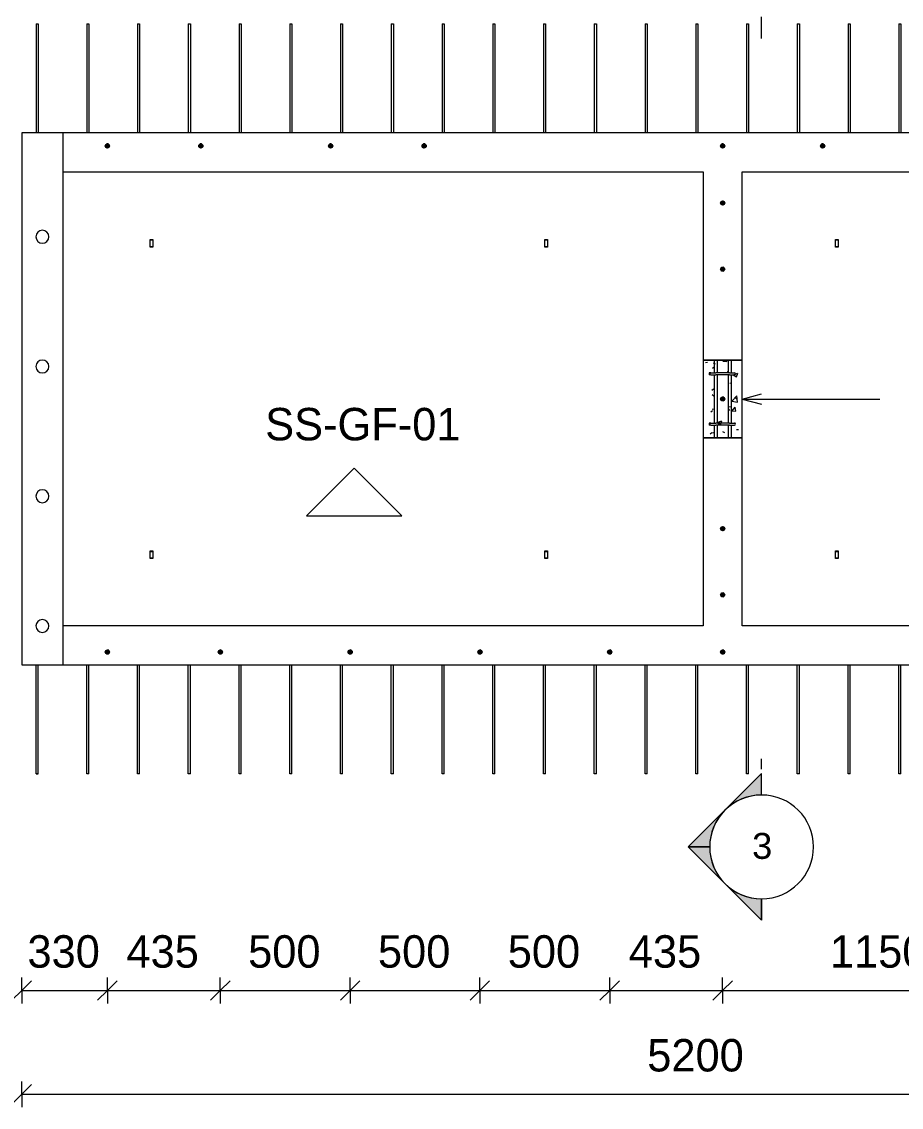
# Model space of a CAD drawing. Header units: millimetres. Extents: x 59546 to 97856, y 2513 to 30499.
# Drawn here: x 63183 to 66571, y 23346 to 27529 of the extents above; entities that cross this region are included whole.
import ezdxf

# ---------------------------------------------------------------- set-up
doc = ezdxf.new("R2010")
doc.units = ezdxf.units.MM
for name, color, linetype, lineweight in [('A-ANNO-DIMS', 211, 'Continuous', 9), ('A-ANNO-DIMS-50', 211, 'Continuous', 9), ('A-DETL-GENF', 92, 'Continuous', 18), ('A-DETL-MBND', 5, 'Continuous', 18), ('A-DETL-THIN', 151, 'Continuous', 18), ('A-FLOR', 192, 'Continuous', 18), ('A-FLOR-IDEN', 11, 'Continuous', 9), ('A-GENM', 13, 'Continuous', 18), ('G-ANNO-SYMB', 111, 'Continuous', 9), ('G-ANNO-TEXT', 231, 'Continuous', 9), ('S-RBAR', 171, 'Continuous', 18)]:
    doc.layers.add(name, color=color, linetype=linetype, lineweight=lineweight)
doc.styles.add('Arial', font='arial.ttf', dxfattribs={"height": 100})
doc.styles.add('Nirmala UI Semilight', font='NirmalaS.ttf', dxfattribs={"height": 125})
doc.dimstyles.new('Diagonal_-_2_5mm_NI_UI', dxfattribs={"dimscale": 304.8, "dimtxt": 130.920493, "dimasz": 0.246063, "dimexe": 0.164042, "dimexo": 0.0625, "dimgap": 0.164042, "dimtad": 1, "dimdec": 4, "dimzin": 0, "dimdsep": 46, "dimtxsty": 'Nirmala UI Semilight', "dimblk1": 'OBLIQUE', "dimblk2": 'OBLIQUE', "dimsah": 1, "dimcen": 0.09, "dimazin": 0, "dimtfac": 1, "dimtdec": 4, "dimtix": 1, "dimtmove": 0, "dimatfit": 3, "dimfxl": 0.164042, "dimfxlon": 1, "dimtvp": 1, "dimtolj": 1, "dimtzin": 0, "dimarcsym": 2})

# ---------------------------------------------------------------- blocks, each defined once
blk = doc.blocks.new('RR spread anchor face based - RR-SA-2_5-150-614724-Elevation Top')
at = {"layer": 'A-GENM'}
for p, q in [((66318, 26687.9), (66318, 26690.4)), ((66318, 26690.4), (66328, 26690.4)), ((66318, 26662.9), (66318, 26687.9)), ((66318, 26687.9), (66328, 26687.9)), ((66318, 26660.4), (66318, 26662.9)), ((66318, 26662.9), (66328, 26662.9)), ((66328, 26660.4), (66318, 26660.4)), ((66328, 26690.4), (66328, 26687.9)), ((66328, 26687.9), (66328, 26662.9)), ((66328, 26662.9), (66328, 26660.4))]:
    blk.add_line(p, q, dxfattribs=at)
blk = doc.blocks.new('DIMBLOCK40-Elevation Top')
at = {"layer": 'A-ANNO-DIMS-50'}
for p, q in [((63183, 23795.5), (63183, 23845.5)), ((63183, 23795.5), (63220.5, 23833)), ((63513, 23795.5), (63513, 23845.5)), ((63513, 23795.5), (63550.5, 23833)), ((63183, 23795.5), (63145.5, 23758)), ((63183, 23795.5), (63513, 23795.5)), ((63183, 23795.5), (63183, 23745.5)), ((63513, 23795.5), (63475.5, 23758)), ((63513, 23795.5), (63513, 23745.5))]:
    blk.add_line(p, q, dxfattribs=at)
at = {"layer": 'A-ANNO-DIMS-50', "color": 0, "insert": (63205.2, 24008.6), "char_height": 125, "width": 342.774, "attachment_point": 1, "line_spacing_factor": 1.142579, "style": 'Nirmala UI Semilight'}
blk.add_mtext('330', dxfattribs=at)
blk = doc.blocks.new('_Oblique')
at = {"color": 0, "linetype": 'ByBlock', "lineweight": -2}
blk.add_line((-0.5, -0.5), (0.5, 0.5), dxfattribs=at)
blk = doc.blocks.new('DIMBLOCK41-Elevation Top')
at = {"layer": 'A-ANNO-DIMS-50'}
for p, q in [((63513, 23795.5), (63513, 23845.5)), ((63513, 23795.5), (63550.5, 23833)), ((63948, 23795.5), (63948, 23845.5)), ((63948, 23795.5), (63985.5, 23833)), ((63513, 23795.5), (63475.5, 23758)), ((63513, 23795.5), (63948, 23795.5)), ((63513, 23795.5), (63513, 23745.5)), ((63948, 23795.5), (63910.5, 23758)), ((63948, 23795.5), (63948, 23745.5))]:
    blk.add_line(p, q, dxfattribs=at)
at = {"layer": 'A-ANNO-DIMS-50', "color": 0, "insert": (63586.5, 24008.6), "char_height": 125, "width": 345.63, "attachment_point": 1, "line_spacing_factor": 1.142579, "style": 'Nirmala UI Semilight'}
blk.add_mtext('435', dxfattribs=at)
blk = doc.blocks.new('DIMBLOCK42-Elevation Top')
at = {"layer": 'A-ANNO-DIMS-50'}
for p, q in [((63948, 23795.5), (63948, 23845.5)), ((63948, 23795.5), (63985.5, 23833)), ((64448, 23795.5), (64448, 23845.5)), ((64448, 23795.5), (64485.5, 23833)), ((63948, 23795.5), (63910.5, 23758)), ((63948, 23795.5), (64448, 23795.5)), ((63948, 23795.5), (63948, 23745.5)), ((64448, 23795.5), (64410.5, 23758)), ((64448, 23795.5), (64448, 23745.5))]:
    blk.add_line(p, q, dxfattribs=at)
at = {"layer": 'A-ANNO-DIMS-50', "color": 0, "insert": (64055.2, 24008.6), "char_height": 125, "width": 342.774, "attachment_point": 1, "line_spacing_factor": 1.142579, "style": 'Nirmala UI Semilight'}
blk.add_mtext('500', dxfattribs=at)
blk = doc.blocks.new('DIMBLOCK43-Elevation Top')
at = {"layer": 'A-ANNO-DIMS-50'}
for p, q in [((64448, 23795.5), (64448, 23845.5)), ((64448, 23795.5), (64485.5, 23833)), ((64948, 23795.5), (64948, 23845.5)), ((64948, 23795.5), (64985.5, 23833)), ((64448, 23795.5), (64410.5, 23758)), ((64448, 23795.5), (64948, 23795.5)), ((64448, 23795.5), (64448, 23745.5)), ((64948, 23795.5), (64910.5, 23758)), ((64948, 23795.5), (64948, 23745.5))]:
    blk.add_line(p, q, dxfattribs=at)
at = {"layer": 'A-ANNO-DIMS-50', "color": 0, "insert": (64555.2, 24008.6), "char_height": 125, "width": 342.774, "attachment_point": 1, "line_spacing_factor": 1.142579, "style": 'Nirmala UI Semilight'}
blk.add_mtext('500', dxfattribs=at)
blk = doc.blocks.new('DIMBLOCK44-Elevation Top')
at = {"layer": 'A-ANNO-DIMS-50'}
for p, q in [((64948, 23795.5), (64948, 23845.5)), ((64948, 23795.5), (64985.5, 23833)), ((65448, 23795.5), (65448, 23845.5)), ((65448, 23795.5), (65485.5, 23833)), ((64948, 23795.5), (64910.5, 23758)), ((64948, 23795.5), (65448, 23795.5)), ((64948, 23795.5), (64948, 23745.5)), ((65448, 23795.5), (65410.5, 23758)), ((65448, 23795.5), (65448, 23745.5))]:
    blk.add_line(p, q, dxfattribs=at)
at = {"layer": 'A-ANNO-DIMS-50', "color": 0, "insert": (65055.2, 24008.6), "char_height": 125, "width": 342.774, "attachment_point": 1, "line_spacing_factor": 1.142579, "style": 'Nirmala UI Semilight'}
blk.add_mtext('500', dxfattribs=at)
blk = doc.blocks.new('DIMBLOCK45-Elevation Top')
at = {"layer": 'A-ANNO-DIMS-50'}
for p, q in [((65448, 23795.5), (65448, 23845.5)), ((65448, 23795.5), (65485.5, 23833)), ((65883, 23795.5), (65883, 23845.5)), ((65883, 23795.5), (65920.5, 23833)), ((65448, 23795.5), (65410.5, 23758)), ((65448, 23795.5), (65883, 23795.5)), ((65448, 23795.5), (65448, 23745.5)), ((65883, 23795.5), (65845.5, 23758)), ((65883, 23795.5), (65883, 23745.5))]:
    blk.add_line(p, q, dxfattribs=at)
at = {"layer": 'A-ANNO-DIMS-50', "color": 0, "insert": (65521.5, 24008.6), "char_height": 125, "width": 345.63, "attachment_point": 1, "line_spacing_factor": 1.142579, "style": 'Nirmala UI Semilight'}
blk.add_mtext('435', dxfattribs=at)
blk = doc.blocks.new('DIMBLOCK46-Elevation Top')
at = {"layer": 'A-ANNO-DIMS-50'}
for p, q in [((65883, 23795.5), (65883, 23845.5)), ((65883, 23795.5), (65920.5, 23833)), ((67033, 23795.5), (67033, 23845.5)), ((67033, 23795.5), (67070.5, 23833)), ((65883, 23795.5), (65845.5, 23758)), ((65883, 23795.5), (67033, 23795.5)), ((65883, 23795.5), (65883, 23745.5)), ((67033, 23795.5), (66995.5, 23758)), ((67033, 23795.5), (67033, 23745.5))]:
    blk.add_line(p, q, dxfattribs=at)
at = {"layer": 'A-ANNO-DIMS-50', "color": 0, "insert": (66296.2, 24008.6), "char_height": 125, "width": 388.477, "attachment_point": 1, "line_spacing_factor": 1.142579, "style": 'Nirmala UI Semilight'}
blk.add_mtext('1150', dxfattribs=at)
blk = doc.blocks.new('Detail View - M_Section Head - Filled SHOP DWG-600895-Elevation Top')
at = {"layer": 'G-ANNO-SYMB'}
h = blk.add_hatch(color=256, dxfattribs=at)
edge = h.paths.add_edge_path()
edge.add_line((62746.5, 25626.7), (62746.5, 25543.9))
edge.add_arc((62746.5, 25343.9), 200, 90, 135)
edge.add_line((62605.1, 25485.3), (62746.5, 25626.7))
h = blk.add_hatch(color=256, dxfattribs=at)
edge = h.paths.add_edge_path()
edge.add_line((62746.5, 25626.7), (62887.9, 25485.3))
edge.add_arc((62746.5, 25343.9), 200, 45, 90)
edge.add_line((62746.5, 25543.9), (62746.5, 25626.7))
h = blk.add_hatch(color=256, dxfattribs=at)
edge = h.paths.add_edge_path()
edge.add_line((62463.7, 25343.9), (62605.1, 25485.3))
edge.add_arc((62746.5, 25343.9), 200, 135, 180)
edge.add_line((62546.5, 25343.9), (62463.7, 25343.9))
h = blk.add_hatch(color=256, dxfattribs=at)
edge = h.paths.add_edge_path()
edge.add_line((63029.3, 25343.9), (62946.5, 25343.9))
edge.add_arc((62746.5, 25343.9), 200, 0, 45)
edge.add_line((62887.9, 25485.3), (63029.3, 25343.9))
for p, q in [((62746.5, 25626.7), (62463.7, 25343.9)), ((62746.5, 25626.7), (62605.1, 25485.3)), ((62746.5, 25626.7), (63029.3, 25343.9)), ((62746.5, 25543.9), (62746.5, 25626.7)), ((62746.5, 25626.7), (62746.5, 25543.9)), ((62887.9, 25485.3), (62746.5, 25626.7)), ((62605.1, 25485.3), (62463.7, 25343.9)), ((63029.3, 25343.9), (62887.9, 25485.3)), ((62546.5, 25343.9), (62463.7, 25343.9)), ((62463.7, 25343.9), (62546.5, 25343.9)), ((62946.5, 25343.9), (63029.3, 25343.9)), ((62946.5, 25343.9), (63029.3, 25343.9))]:
    blk.add_line(p, q, dxfattribs=at)
for start, end in [(0, 180), (90, 135), (45, 90), (135, 180), (0, 45), (180, 0)]:
    blk.add_arc((62746.5, 25343.9), 200, start, end, dxfattribs=at)
blk = doc.blocks.new('DIMBLOCK66-Elevation Top')
at = {"layer": 'A-ANNO-DIMS-50'}
for p, q in [((63183, 23395.5), (63183, 23445.5)), ((63183, 23395.5), (63220.5, 23433)), ((68383, 23395.5), (68383, 23445.5)), ((68383, 23395.5), (68420.5, 23433)), ((63183, 23395.5), (63145.5, 23358)), ((63183, 23395.5), (68383, 23395.5)), ((63183, 23395.5), (63183, 23345.5)), ((68383, 23395.5), (68345.5, 23358)), ((68383, 23395.5), (68383, 23345.5))]:
    blk.add_line(p, q, dxfattribs=at)
at = {"layer": 'A-ANNO-DIMS-50', "color": 0, "insert": (65592.6, 23608.6), "char_height": 125, "width": 457.032, "attachment_point": 1, "line_spacing_factor": 1.142579, "style": 'Nirmala UI Semilight'}
blk.add_mtext('5200', dxfattribs=at)

msp = doc.modelspace()

# ---------------------------------------------------------------- hatches: boundary and pattern name
at = {"layer": 'A-DETL-GENF'}
h = msp.add_hatch(dxfattribs=at)
h.set_pattern_fill('FP_1', style=0, pattern_type=2)
h.set_pattern_definition([(50, (62663.04, 24246.6), (182.1847, -15.939), [19.05, -209.55]), (355, (62663.04, 24246.6), (-35.242, 191.057), [15.24, -167.64]), (100.451, (62678.22, 24245.27), (146.9425, 175.117), [16.19, -178.09]), (46.184, (62663.04, 24297.4), (271.079, -42.043), [28.575, -314.325]), (96.636, (62685.63, 24293.9), (237.403, 247.427), [24.285, -267.135]), (351.184, (62663.04, 24297.4), (237.405, 247.425), [22.86, -251.46]), (21, (62688.44, 24284.7), (151.615, -102.2655), [19.05, -209.55]), (326, (62688.44, 24284.7), (61.802, 184.188), [15.24, -167.64]), (71.451, (62701.08, 24276.17), (213.417, 81.921), [16.19, -178.09]), (37.5, (62663.04, 24246.594), (3.0883, 84.5551), [8.382, -157.226, 8.382, -161.798, -168.275]), (37.5, (62663.04, 24246.594), (3.0883, 84.5551), [-335.788, 8.382, -159.893]), (7.5, (62663.04, 24246.59), (66.8194, 100.1807), [8.382, -88.646, 8.382, -153.416, -64.135]), (7.5, (62663.04, 24246.59), (66.8194, 100.1807), [-258.826, 8.382, -55.753]), (327.5, (62606.4, 24246.594), (135.5905, -5.7289), [8.382, -55.118, 8.382, -189.738, -262.89]), (327.5, (62606.4, 24246.594), (135.5905, -5.7289), [-261.62, 8.382, -254.508]), (317.5, (62581, 24246.59), (148.129, 25.4268), [8.382, -74.168, 8.382, -123.19, -186.69]), (317.5, (62581, 24246.59), (148.129, 25.4268), [-214.122, 8.382, -178.308])])
h.paths.add_polyline_path([(65958.04259, 25925.39395), (65958.04259, 26225.39395), (65808.04259, 26225.39395), (65808.04259, 25925.39395), (65916.29414, 25925.39395)])
at = {"layer": 'S-RBAR'}
h = msp.add_hatch(color=256, dxfattribs=at)
edge = h.paths.add_edge_path()
edge.add_arc((63513.04259, 27050.39395), 8, 0, 360)
for points in [[(63510.57045, 27042.78549), (63519.51472, 27045.69167), (63519.51472, 27055.09623), (63510.57045, 27058.0024), (63505.04259, 27050.39395)], [(63870.57045, 27042.78549), (63879.51472, 27045.69167), (63879.51472, 27055.09623), (63870.57045, 27058.0024), (63865.04259, 27050.39395)], [(64370.57045, 27042.78549), (64379.51472, 27045.69167), (64379.51472, 27055.09623), (64370.57045, 27058.0024), (64365.04259, 27050.39395)], [(64730.57045, 27042.78549), (64739.51472, 27045.69167), (64739.51472, 27055.09623), (64730.57045, 27058.0024), (64725.04259, 27050.39395)], [(65880.57045, 27042.78549), (65889.51472, 27045.69167), (65889.51472, 27055.09623), (65880.57045, 27058.0024), (65875.04259, 27050.39395)], [(65880.57045, 27042.78549), (65889.51472, 27045.69167), (65889.51472, 27055.09623), (65880.57045, 27058.0024), (65875.04259, 27050.39395)], [(66265.57045, 27042.78549), (66274.51472, 27045.69167), (66274.51472, 27055.09623), (66265.57045, 27058.0024), (66260.04259, 27050.39395)], [(65885.51472, 26822.81582), (65891.04259, 26830.42427), (65885.51472, 26838.03272), (65876.57045, 26835.12655), (65876.57045, 26825.72199)], [(65885.51472, 26567.81582), (65891.04259, 26575.42427), (65885.51472, 26583.03272), (65876.57045, 26580.12655), (65876.57045, 26570.72199)], [(65885.51472, 26067.81582), (65891.04259, 26075.42427), (65885.51472, 26083.03272), (65876.57045, 26080.12655), (65876.57045, 26070.72199)], [(65885.51472, 25567.81582), (65891.04259, 25575.42427), (65885.51472, 25583.03272), (65876.57045, 25580.12655), (65876.57045, 25570.72199)], [(65885.51472, 25312.81582), (65891.04259, 25320.42427), (65885.51472, 25328.03272), (65876.57045, 25325.12655), (65876.57045, 25315.72199)], [(63515.51472, 25092.78549), (63521.04259, 25100.39395), (63515.51472, 25108.0024), (63506.57045, 25105.09623), (63506.57045, 25095.69167)], [(63950.51472, 25092.78549), (63956.04259, 25100.39395), (63950.51472, 25108.0024), (63941.57045, 25105.09623), (63941.57045, 25095.69167), (63943.61614, 25095.02698)], [(64450.51472, 25092.78549), (64456.04259, 25100.39395), (64450.42361, 25107.9728), (64441.57045, 25105.09623), (64441.57045, 25095.69167), (64450.42361, 25092.8151)], [(64950.51472, 25092.78549), (64956.04259, 25100.39395), (64950.51472, 25108.0024), (64941.57045, 25105.09623), (64941.57045, 25095.69167)], [(65450.51472, 25092.78549), (65456.04259, 25100.39395), (65450.51472, 25108.0024), (65441.57045, 25105.09623), (65441.57045, 25095.69167)], [(65885.51472, 25092.78549), (65891.04259, 25100.39395), (65885.51472, 25108.0024), (65876.57045, 25105.09623), (65876.57045, 25095.69167)], [(65885.51472, 25092.78549), (65891.04259, 25100.39395), (65885.51472, 25108.0024), (65876.57045, 25105.09623), (65876.57045, 25095.69167)]]:
    msp.add_hatch(color=256, dxfattribs=at).paths.add_polyline_path(points)
h = msp.add_hatch(color=256, dxfattribs=at)
edge = h.paths.add_edge_path()
edge.add_arc((63873.04259, 27050.39395), 8, 0, 360)
h = msp.add_hatch(color=256, dxfattribs=at)
edge = h.paths.add_edge_path()
edge.add_arc((64373.04259, 27050.39395), 8, 0, 360)
h = msp.add_hatch(color=256, dxfattribs=at)
edge = h.paths.add_edge_path()
edge.add_arc((64733.04259, 27050.39395), 8, 0, 360)
h = msp.add_hatch(color=256, dxfattribs=at)
edge = h.paths.add_edge_path()
edge.add_arc((65883.04259, 27050.39395), 8, 0, 360)
h = msp.add_hatch(color=256, dxfattribs=at)
edge = h.paths.add_edge_path()
edge.add_arc((66268.04259, 27050.39395), 8, 0, 360)
h = msp.add_hatch(color=256, dxfattribs=at)
edge = h.paths.add_edge_path()
edge.add_arc((65883.04259, 26830.42427), 8, 0, 360)
h = msp.add_hatch(color=256, dxfattribs=at)
edge = h.paths.add_edge_path()
edge.add_arc((65883.04259, 26575.42427), 8, 0, 360)
h = msp.add_hatch(color=256, dxfattribs=at)
edge = h.paths.add_edge_path()
edge.add_arc((65883.04259, 26075.42427), 8, 0, 360)
h = msp.add_hatch(color=256, dxfattribs=at)
edge = h.paths.add_edge_path()
edge.add_arc((65883.04259, 25575.42427), 8, 0, 360)
h = msp.add_hatch(color=256, dxfattribs=at)
edge = h.paths.add_edge_path()
edge.add_arc((65883.04259, 25320.42427), 8, 0, 360)
h = msp.add_hatch(color=256, dxfattribs=at)
edge = h.paths.add_edge_path()
edge.add_arc((63513.04259, 25100.39395), 8, 0, 360)
h = msp.add_hatch(color=256, dxfattribs=at)
edge = h.paths.add_edge_path()
edge.add_arc((63948.04259, 25100.39395), 8, 0, 360)
h = msp.add_hatch(color=256, dxfattribs=at)
edge = h.paths.add_edge_path()
edge.add_arc((64448.04259, 25100.39395), 8, 0, 360)
h = msp.add_hatch(color=256, dxfattribs=at)
edge = h.paths.add_edge_path()
edge.add_arc((64948.04259, 25100.39395), 8, 0, 360)
h = msp.add_hatch(color=256, dxfattribs=at)
edge = h.paths.add_edge_path()
edge.add_arc((65448.04259, 25100.39395), 8, 0, 360)
h = msp.add_hatch(color=256, dxfattribs=at)
edge = h.paths.add_edge_path()
edge.add_arc((65883.04259, 25100.39395), 8, 0, 360)
h = msp.add_hatch(color=256, dxfattribs=at)
edge = h.paths.add_edge_path()
edge.add_arc((65883.04259, 25100.39395), 8, 0, 360)

# ---------------------------------------------------------------- linework, layer by layer
at = {"layer": 'A-DETL-MBND'}
for p, q in [((63238.23127, 27520.39395), (63246.23127, 27520.39395)), ((64463.35674, 25808.63723), (64279.50897, 25624.78946)), ((64647.2045, 25624.78946), (64463.35674, 25808.63723)), ((64279.50897, 25624.78946), (64647.2045, 25624.78946)), ((63238.23127, 24630.39395), (63246.23127, 24630.39395))]:
    msp.add_line(p, q, dxfattribs=at)
at = {"layer": 'A-DETL-THIN'}
for p, q in [((65958.04259, 26225.39395), (65808.04259, 26225.39395)), ((65808.04259, 26225.39395), (65808.04259, 25925.39395)), ((65958.04259, 25925.39395), (65958.04259, 26225.39395)), ((65808.04259, 25925.39395), (65958.04259, 25925.39395))]:
    msp.add_line(p, q, dxfattribs=at)
at = {"layer": 'A-FLOR'}
for p, q in [((63343.04259, 27100.39395), (63183.04259, 27100.39395)), ((63183.04259, 27100.39395), (63183.04259, 25050.39395)), ((68383.04259, 27100.39395), (63343.04259, 27100.39395)), ((63343.04259, 25050.39395), (63343.04259, 27100.39395)), ((63343.04259, 26950.39395), (65808.04259, 26950.39395)), ((65808.04259, 26950.39395), (65808.04259, 26225.39395)), ((65958.04259, 26950.39395), (67760.04259, 26950.39395)), ((65958.04259, 26225.39395), (65958.04259, 26950.39395)), ((65808.04259, 26225.39395), (65958.04259, 26225.39395)), ((65958.04259, 25925.39395), (65808.04259, 25925.39395)), ((65808.04259, 25925.39395), (65808.04259, 25200.39395)), ((65958.04259, 25200.39395), (65958.04259, 25925.39395)), ((65808.04259, 25200.39395), (63343.04259, 25200.39395)), ((68233.04259, 25200.39395), (65958.04259, 25200.39395)), ((63183.04259, 25050.39395), (68383.04259, 25050.39395))]:
    msp.add_line(p, q, dxfattribs=at)
for centre, start, end in [((63262.60222, 26700.39395), 0, 180), ((63262.60222, 26700.39395), 180, 0), ((63262.60222, 26200.39395), 0, 180), ((63262.60222, 26200.39395), 180, 0), ((63262.60222, 25700.39395), 0, 180), ((63262.60222, 25700.39395), 180, 0), ((63262.60222, 25200.39395), 0, 180), ((63262.60222, 25200.39395), 180, 0)]:
    msp.add_arc(centre, 25, start, end, dxfattribs=at)
at = {"layer": 'G-ANNO-SYMB'}
for p, q in [((66033.15313, 27465.04078), (66033.15313, 27547.95112)), ((66033.15313, 24649.02721), (66033.15313, 24688.47292))]:
    msp.add_line(p, q, dxfattribs=at)
at = {"layer": 'G-ANNO-TEXT', "color": 250}
for q in [(66033.11032, 26094.96206), (66033.11032, 26054.76968), (66489.04069, 26074.86587)]:
    msp.add_line((65958.11032, 26074.86587), q, dxfattribs=at)
at = {"layer": 'S-RBAR'}
for p, q in [((63238.23127, 27520.39395), (63238.23127, 27100.39395)), ((63238.23127, 27520.39395), (63246.23127, 27520.39395)), ((63246.23127, 27520.39395), (63246.23127, 27100.39395)), ((63433.72738, 27520.39395), (63433.72738, 27100.39395)), ((63433.72738, 27520.39395), (63441.72738, 27520.39395)), ((63441.72738, 27520.39395), (63441.72738, 27100.39395)), ((63629.22349, 27520.39395), (63629.22349, 27100.39395)), ((63629.22349, 27520.39395), (63637.22349, 27520.39395)), ((63637.22349, 27520.39395), (63637.22349, 27100.39395)), ((63824.71961, 27520.39395), (63824.71961, 27100.39395)), ((63824.71961, 27520.39395), (63832.71961, 27520.39395)), ((63832.71961, 27520.39395), (63832.71961, 27100.39395)), ((64020.21572, 27520.39395), (64020.21572, 27100.39395)), ((64020.21572, 27520.39395), (64028.21572, 27520.39395)), ((64028.21572, 27520.39395), (64028.21572, 27100.39395)), ((64215.71183, 27520.39395), (64215.71183, 27100.39395)), ((64215.71183, 27520.39395), (64223.71183, 27520.39395)), ((64223.71183, 27520.39395), (64223.71183, 27100.39395)), ((64411.20795, 27520.39395), (64411.20795, 27100.39395)), ((64411.20795, 27520.39395), (64419.20795, 27520.39395)), ((64419.20795, 27520.39395), (64419.20795, 27100.39395)), ((64606.70406, 27520.39395), (64606.70406, 27100.39395)), ((64606.70406, 27520.39395), (64614.70406, 27520.39395)), ((64614.70406, 27520.39395), (64614.70406, 27100.39395)), ((64802.20017, 27520.39395), (64802.20017, 27100.39395)), ((64802.20017, 27520.39395), (64810.20017, 27520.39395)), ((64810.20017, 27520.39395), (64810.20017, 27100.39395)), ((64997.69628, 27520.39395), (64997.69628, 27100.39395)), ((64997.69628, 27520.39395), (65005.69628, 27520.39395)), ((65005.69628, 27520.39395), (65005.69628, 27100.39395)), ((65193.1924, 27520.39395), (65193.1924, 27100.39395)), ((65193.1924, 27520.39395), (65201.1924, 27520.39395)), ((65201.1924, 27520.39395), (65201.1924, 27100.39395)), ((65388.68851, 27520.39395), (65388.68851, 27100.39395)), ((65388.68851, 27520.39395), (65396.68851, 27520.39395)), ((65396.68851, 27520.39395), (65396.68851, 27100.39395)), ((65584.18462, 27520.39395), (65584.18462, 27100.39395)), ((65584.18462, 27520.39395), (65592.18462, 27520.39395)), ((65592.18462, 27520.39395), (65592.18462, 27100.39395)), ((65779.68074, 27520.39395), (65779.68074, 27100.39395)), ((65779.68074, 27520.39395), (65787.68074, 27520.39395)), ((65787.68074, 27520.39395), (65787.68074, 27100.39395)), ((65975.17685, 27520.39395), (65975.17685, 27100.39395)), ((65975.17685, 27520.39395), (65983.17685, 27520.39395)), ((65983.17685, 27520.39395), (65983.17685, 27100.39395)), ((66170.67296, 27520.39395), (66170.67296, 27100.39395)), ((66170.67296, 27520.39395), (66178.67296, 27520.39395)), ((66178.67296, 27520.39395), (66178.67296, 27100.39395)), ((66366.16907, 27520.39395), (66366.16907, 27100.39395)), ((66366.16907, 27520.39395), (66374.16907, 27520.39395)), ((66374.16907, 27520.39395), (66374.16907, 27100.39395)), ((66561.66519, 27520.39395), (66561.66519, 27100.39395)), ((66561.66519, 27520.39395), (66569.66519, 27520.39395)), ((66569.66519, 27520.39395), (66569.66519, 27100.39395)), ((63510.57045, 27058.0024), (63505.04259, 27050.39395)), ((63505.04259, 27050.39395), (63510.57045, 27042.78549)), ((63505.04259, 27050.38885), (63505.04259, 27049.91576)), ((63519.51472, 27055.09623), (63510.57045, 27058.0024)), ((63510.57045, 27042.78549), (63519.51472, 27045.69167)), ((63519.51472, 27045.69167), (63519.51472, 27055.09623)), ((63521.04259, 27050.39395), (63521.04259, 27049.91576)), ((63870.57045, 27058.0024), (63865.04259, 27050.39395)), ((63865.04259, 27050.39395), (63870.57045, 27042.78549)), ((63865.04259, 27050.38885), (63865.04259, 27049.91576)), ((63879.51472, 27055.09623), (63870.57045, 27058.0024)), ((63870.57045, 27042.78549), (63879.51472, 27045.69167)), ((63879.51472, 27045.69167), (63879.51472, 27055.09623)), ((63881.04259, 27050.39395), (63881.04259, 27049.91576)), ((64370.57045, 27058.0024), (64365.04259, 27050.39395)), ((64365.04259, 27050.39395), (64370.57045, 27042.78549)), ((64365.04259, 27050.38885), (64365.04259, 27049.91576)), ((64379.51472, 27055.09623), (64370.57045, 27058.0024)), ((64370.57045, 27042.78549), (64379.51472, 27045.69167)), ((64379.51472, 27045.69167), (64379.51472, 27055.09623)), ((64381.04259, 27050.39395), (64381.04259, 27049.91576)), ((64730.57045, 27058.0024), (64725.04259, 27050.39395)), ((64725.04259, 27050.39395), (64730.57045, 27042.78549)), ((64725.04259, 27050.38885), (64725.04259, 27049.91576)), ((64739.51472, 27055.09623), (64730.57045, 27058.0024)), ((64730.57045, 27042.78549), (64739.51472, 27045.69167)), ((64739.51472, 27045.69167), (64739.51472, 27055.09623)), ((64741.04259, 27050.39395), (64741.04259, 27049.91576)), ((65880.57045, 27058.0024), (65875.04259, 27050.39395)), ((65880.57045, 27058.0024), (65875.04259, 27050.39395)), ((65875.04259, 27050.39395), (65880.57045, 27042.78549)), ((65875.04259, 27050.39395), (65880.57045, 27042.78549)), ((65875.04259, 27050.38885), (65875.04259, 27049.91576)), ((65889.51472, 27055.09623), (65880.57045, 27058.0024)), ((65889.51472, 27055.09623), (65880.57045, 27058.0024)), ((65880.57045, 27042.78549), (65889.51472, 27045.69167)), ((65880.57045, 27042.78549), (65889.51472, 27045.69167)), ((65889.51472, 27045.69167), (65889.51472, 27055.09623)), ((65889.51472, 27045.69167), (65889.51472, 27055.09623)), ((65891.04259, 27050.39395), (65891.04259, 27049.91576)), ((66265.57045, 27058.0024), (66260.04259, 27050.39395)), ((66260.04259, 27050.39395), (66265.57045, 27042.78549)), ((66260.04259, 27050.38885), (66260.04259, 27049.91576)), ((66274.51472, 27055.09623), (66265.57045, 27058.0024)), ((66265.57045, 27042.78549), (66274.51472, 27045.69167)), ((66274.51472, 27045.69167), (66274.51472, 27055.09623)), ((66276.04259, 27050.39395), (66276.04259, 27049.91576)), ((65885.51472, 26838.03272), (65876.57045, 26835.12655)), ((65876.57045, 26835.12655), (65876.57045, 26825.72199)), ((65876.57045, 26825.72199), (65885.51472, 26822.81582)), ((65891.04259, 26830.42427), (65885.51472, 26838.03272)), ((65885.51472, 26822.81582), (65891.04259, 26830.42427)), ((65885.51472, 26583.03272), (65876.57045, 26580.12655)), ((65876.57045, 26580.12655), (65876.57045, 26570.72199)), ((65876.57045, 26570.72199), (65885.51472, 26567.81582)), ((65891.04259, 26575.42427), (65885.51472, 26583.03272)), ((65885.51472, 26567.81582), (65891.04259, 26575.42427)), ((65850.44756, 26225.39395), (65850.44756, 26176.17172)), ((65862.44756, 26225.39395), (65862.44756, 26176.17172)), ((65904.29414, 26225.39395), (65904.29414, 26176.17172)), ((65916.29414, 26225.39395), (65916.29414, 26176.17172)), ((65836.66251, 26176.17172), (65830.55373, 26176.17172)), ((65830.55373, 26176.17172), (65830.55373, 26168.17172)), ((65836.66251, 26168.17172), (65830.55373, 26168.17172)), ((65837.04259, 26176.17172), (65857.04259, 26176.17172)), ((65837.04259, 26168.17172), (65857.04259, 26168.17172)), ((65850.44756, 26168.17172), (65850.44756, 25982.61617)), ((65909.04259, 26176.17172), (65857.04259, 26176.17172)), ((65909.04259, 26168.17172), (65857.04259, 26168.17172)), ((65862.44756, 26168.17172), (65862.44756, 25982.61617)), ((65904.29414, 26168.17172), (65904.29414, 25982.61617)), ((65909.04259, 26176.17172), (65923.18472, 26176.17172)), ((65909.04259, 26168.17172), (65929.04259, 26168.17172)), ((65909.04259, 26168.17172), (65929.04259, 26168.17172)), ((65916.29414, 26168.17172), (65916.29414, 25982.61617)), ((65923.18472, 26176.17172), (65929.04259, 26176.17172)), ((65923.18472, 26176.17172), (65929.04259, 26176.17172)), ((65885.51472, 26083.03272), (65876.57045, 26080.12655)), ((65876.57045, 26080.12655), (65876.57045, 26070.72199)), ((65876.57045, 26070.72199), (65885.51472, 26067.81582)), ((65891.04259, 26075.42427), (65885.51472, 26083.03272)), ((65885.51472, 26067.81582), (65891.04259, 26075.42427)), ((65836.66251, 25982.61617), (65830.55373, 25982.61617)), ((65830.55373, 25982.61617), (65830.55373, 25974.61617)), ((65837.04259, 25982.61617), (65857.04259, 25982.61617)), ((65909.04259, 25982.61617), (65857.04259, 25982.61617)), ((65909.04259, 25982.61617), (65923.18472, 25982.61617)), ((65923.18472, 25982.61617), (65929.04259, 25982.61617)), ((65923.18472, 25982.61617), (65929.04259, 25982.61617)), ((65836.66251, 25974.61617), (65830.55373, 25974.61617)), ((65837.04259, 25974.61617), (65857.04259, 25974.61617)), ((65850.44756, 25974.61617), (65850.44756, 25925.39395)), ((65909.04259, 25974.61617), (65857.04259, 25974.61617)), ((65862.44756, 25974.61617), (65862.44756, 25925.39395)), ((65904.29414, 25974.61617), (65904.29414, 25925.39395)), ((65909.04259, 25974.61617), (65929.04259, 25974.61617)), ((65909.04259, 25974.61617), (65929.04259, 25974.61617)), ((65916.29414, 25974.61617), (65916.29414, 25925.39395)), ((65885.51472, 25583.03272), (65876.57045, 25580.12655)), ((65876.57045, 25580.12655), (65876.57045, 25570.72199)), ((65876.57045, 25570.72199), (65885.51472, 25567.81582)), ((65891.04259, 25575.42427), (65885.51472, 25583.03272)), ((65885.51472, 25567.81582), (65891.04259, 25575.42427)), ((65885.51472, 25328.03272), (65876.57045, 25325.12655)), ((65876.57045, 25325.12655), (65876.57045, 25315.72199)), ((65876.57045, 25315.72199), (65885.51472, 25312.81582)), ((65891.04259, 25320.42427), (65885.51472, 25328.03272)), ((65885.51472, 25312.81582), (65891.04259, 25320.42427)), ((63515.51472, 25108.0024), (63506.57045, 25105.09623)), ((63506.57045, 25105.09623), (63506.57045, 25095.69167)), ((63521.04259, 25100.39395), (63515.51472, 25108.0024)), ((63950.51472, 25108.0024), (63941.57045, 25105.09623)), ((63941.57045, 25105.09623), (63941.57045, 25095.69167)), ((63956.04259, 25100.39395), (63950.51472, 25108.0024)), ((64450.42361, 25107.9728), (64441.57045, 25105.09623)), ((64441.57045, 25105.09623), (64441.57045, 25095.69167)), ((64456.04259, 25100.39395), (64450.42361, 25107.9728)), ((64950.51472, 25108.0024), (64941.57045, 25105.09623)), ((64941.57045, 25105.09623), (64941.57045, 25095.69167)), ((64956.04259, 25100.39395), (64950.51472, 25108.0024)), ((65450.51472, 25108.0024), (65441.57045, 25105.09623)), ((65441.57045, 25105.09623), (65441.57045, 25095.69167)), ((65456.04259, 25100.39395), (65450.51472, 25108.0024)), ((65885.51472, 25108.0024), (65876.57045, 25105.09623)), ((65885.51472, 25108.0024), (65876.57045, 25105.09623)), ((65876.57045, 25105.09623), (65876.57045, 25095.69167)), ((65876.57045, 25105.09623), (65876.57045, 25095.69167)), ((65891.04259, 25100.39395), (65885.51472, 25108.0024)), ((65891.04259, 25100.39395), (65885.51472, 25108.0024)), ((63505.04259, 25100.39395), (63505.04259, 25100.87213)), ((63506.57045, 25095.69167), (63515.51472, 25092.78549)), ((63515.51472, 25092.78549), (63521.04259, 25100.39395)), ((63521.04259, 25100.39905), (63521.04259, 25100.87213)), ((63940.04259, 25100.39395), (63940.04259, 25100.87213)), ((63941.57045, 25095.69167), (63943.61614, 25095.02698)), ((63943.61614, 25095.02698), (63950.51472, 25092.78549)), ((63950.51472, 25092.78549), (63956.04259, 25100.39395)), ((63956.04259, 25100.39905), (63956.04259, 25100.87213)), ((64440.04259, 25100.39395), (64440.04259, 25100.87213)), ((64441.57045, 25095.69167), (64450.42361, 25092.8151)), ((64450.42361, 25092.8151), (64450.51472, 25092.78549)), ((64450.51472, 25092.78549), (64456.04259, 25100.39395)), ((64456.04259, 25100.39905), (64456.04259, 25100.87213)), ((64940.04259, 25100.39395), (64940.04259, 25100.87213)), ((64941.57045, 25095.69167), (64950.51472, 25092.78549)), ((64950.51472, 25092.78549), (64956.04259, 25100.39395)), ((64956.04259, 25100.39905), (64956.04259, 25100.87213)), ((65440.04259, 25100.39395), (65440.04259, 25100.87213)), ((65441.57045, 25095.69167), (65450.51472, 25092.78549)), ((65450.51472, 25092.78549), (65456.04259, 25100.39395)), ((65456.04259, 25100.39905), (65456.04259, 25100.87213)), ((65875.04259, 25100.39395), (65875.04259, 25100.87213)), ((65876.57045, 25095.69167), (65885.51472, 25092.78549)), ((65876.57045, 25095.69167), (65885.51472, 25092.78549)), ((65885.51472, 25092.78549), (65891.04259, 25100.39395)), ((65885.51472, 25092.78549), (65891.04259, 25100.39395)), ((65891.04259, 25100.39905), (65891.04259, 25100.87213)), ((63238.23127, 24630.39395), (63238.23127, 25050.39395)), ((63246.23127, 24630.39395), (63246.23127, 25050.39395)), ((63433.72738, 24630.39395), (63433.72738, 25050.39395)), ((63441.72738, 24630.39395), (63441.72738, 25050.39395)), ((63629.22349, 24630.39395), (63629.22349, 25050.39395)), ((63637.22349, 24630.39395), (63637.22349, 25050.39395)), ((63824.71961, 24630.39395), (63824.71961, 25050.39395)), ((63832.71961, 24630.39395), (63832.71961, 25050.39395)), ((64020.21572, 24630.39395), (64020.21572, 25050.39395)), ((64028.21572, 24630.39395), (64028.21572, 25050.39395)), ((64215.71183, 24630.39395), (64215.71183, 25050.39395)), ((64223.71183, 24630.39395), (64223.71183, 25050.39395)), ((64411.20795, 24630.39395), (64411.20795, 25050.39395)), ((64419.20795, 24630.39395), (64419.20795, 25050.39395)), ((64606.70406, 24630.39395), (64606.70406, 25050.39395)), ((64614.70406, 24630.39395), (64614.70406, 25050.39395)), ((64802.20017, 24630.39395), (64802.20017, 25050.39395)), ((64810.20017, 24630.39395), (64810.20017, 25050.39395)), ((64997.69628, 24630.39395), (64997.69628, 25050.39395)), ((65005.69628, 24630.39395), (65005.69628, 25050.39395)), ((65193.1924, 24630.39395), (65193.1924, 25050.39395)), ((65201.1924, 24630.39395), (65201.1924, 25050.39395)), ((65388.68851, 24630.39395), (65388.68851, 25050.39395)), ((65396.68851, 24630.39395), (65396.68851, 25050.39395)), ((65584.18462, 24630.39395), (65584.18462, 25050.39395)), ((65592.18462, 24630.39395), (65592.18462, 25050.39395)), ((65779.68074, 24630.39395), (65779.68074, 25050.39395)), ((65787.68074, 24630.39395), (65787.68074, 25050.39395)), ((65975.17685, 24630.39395), (65975.17685, 25050.39395)), ((65983.17685, 24630.39395), (65983.17685, 25050.39395)), ((66170.67296, 24630.39395), (66170.67296, 25050.39395)), ((66178.67296, 24630.39395), (66178.67296, 25050.39395)), ((66366.16907, 24630.39395), (66366.16907, 25050.39395)), ((66374.16907, 24630.39395), (66374.16907, 25050.39395)), ((66561.66519, 24630.39395), (66561.66519, 25050.39395)), ((66569.66519, 24630.39395), (66569.66519, 25050.39395)), ((63246.23127, 24630.39395), (63238.23127, 24630.39395)), ((63441.72738, 24630.39395), (63433.72738, 24630.39395)), ((63637.22349, 24630.39395), (63629.22349, 24630.39395)), ((63832.71961, 24630.39395), (63824.71961, 24630.39395)), ((64028.21572, 24630.39395), (64020.21572, 24630.39395)), ((64223.71183, 24630.39395), (64215.71183, 24630.39395)), ((64419.20795, 24630.39395), (64411.20795, 24630.39395)), ((64614.70406, 24630.39395), (64606.70406, 24630.39395)), ((64810.20017, 24630.39395), (64802.20017, 24630.39395)), ((65005.69628, 24630.39395), (64997.69628, 24630.39395)), ((65201.1924, 24630.39395), (65193.1924, 24630.39395)), ((65396.68851, 24630.39395), (65388.68851, 24630.39395)), ((65592.18462, 24630.39395), (65584.18462, 24630.39395)), ((65787.68074, 24630.39395), (65779.68074, 24630.39395)), ((65983.17685, 24630.39395), (65975.17685, 24630.39395)), ((66178.67296, 24630.39395), (66170.67296, 24630.39395)), ((66374.16907, 24630.39395), (66366.16907, 24630.39395)), ((66569.66519, 24630.39395), (66561.66519, 24630.39395))]:
    msp.add_line(p, q, dxfattribs=at)
for centre in [(63513.04259, 27050.39395), (63873.04259, 27050.39395), (64373.04259, 27050.39395), (64733.04259, 27050.39395), (65883.04259, 27050.39395), (66268.04259, 27050.39395), (65883.04259, 26830.42427), (65883.04259, 26575.42427), (65883.04259, 26075.42427), (65883.04259, 25575.42427), (65883.04259, 25320.42427), (63513.04259, 25100.39395), (63948.04259, 25100.39395), (64448.04259, 25100.39395), (64948.04259, 25100.39395), (65448.04259, 25100.39395), (65883.04259, 25100.39395), (65883.04259, 25100.39395)]:
    msp.add_circle(centre, 8, dxfattribs=at)
for centre, radius, start, end in [((63513.04259, 27050.39395), 8, 109.18684151, 179.25325132), ((63513.04259, 27050.39395), 8, 37.31156291, 107.07494459), ((63513.04259, 27050.39395), 8, 0, 34.79559004), ((63873.04259, 27050.39395), 8, 109.18684151, 179.25325132), ((63873.04259, 27050.39395), 8, 37.31156291, 107.07494459), ((63873.04259, 27050.39395), 8, 0, 34.79559004), ((64373.04259, 27050.39395), 8, 109.18684151, 179.25325132), ((64373.04259, 27050.39395), 8, 37.31156291, 107.07494459), ((64373.04259, 27050.39395), 8, 0, 34.79559004), ((64733.04259, 27050.39395), 8, 109.18684151, 179.25325132), ((64733.04259, 27050.39395), 8, 37.31156291, 107.07494459), ((64733.04259, 27050.39395), 8, 0, 34.79559004), ((65883.04259, 27050.39395), 8, 109.1868415, 179.25325132), ((65883.04259, 27050.39395), 8, 37.31156291, 107.07494459), ((65883.04259, 27050.39395), 8, 0, 34.79559004), ((66268.04259, 27050.39395), 8, 109.18684151, 179.25325132), ((66268.04259, 27050.39395), 8, 37.31156291, 107.07494459), ((66268.04259, 27050.39395), 8, 0, 34.79559004), ((65837.04259, 26172.17172), 4, 90, 270), ((65929.04259, 26172.17172), 4, 270, 90), ((65929.04259, 26172.17172), 4, 270, 90), ((65837.04259, 25978.61617), 4, 90, 270), ((65929.04259, 25978.61617), 4, 270, 90), ((65929.04259, 25978.61617), 4, 270, 90), ((63513.04259, 25100.39395), 8, 180, 214.79559004), ((63513.04259, 25100.39395), 8, 217.31156291, 287.07494459), ((63513.04259, 25100.39395), 8, 289.18684151, 359.25325132), ((63948.04259, 25100.39395), 8, 180, 214.79559004), ((63948.04259, 25100.39395), 8, 217.31156291, 287.07494459), ((63948.04259, 25100.39395), 8, 289.1868415, 359.25325132), ((64448.04259, 25100.39395), 8, 180, 214.79559004), ((64448.04259, 25100.39395), 8, 217.31156291, 287.07494459), ((64448.04259, 25100.39395), 8, 289.18684151, 359.25325132), ((64948.04259, 25100.39395), 8, 180, 214.79559004), ((64948.04259, 25100.39395), 8, 217.31156291, 287.07494459), ((64948.04259, 25100.39395), 8, 289.18684151, 359.25325132), ((65448.04259, 25100.39395), 8, 180, 214.79559004), ((65448.04259, 25100.39395), 8, 217.31156291, 287.07494459), ((65448.04259, 25100.39395), 8, 289.18684151, 359.25325132), ((65883.04259, 25100.39395), 8, 180, 214.79559004), ((65883.04259, 25100.39395), 8, 217.31156265, 287.07494481), ((65883.04259, 25100.39395), 8, 289.18684134, 359.25325151)]:
    msp.add_arc(centre, radius, start, end, dxfattribs=at)

# ---------------------------------------------------------------- block references
at = {"layer": 'A-GENM'}
for p in [(-2640, 0), (-1120, 0), (0, 0), (-2640, -1200), (-1120, -1200), (0, -1200)]:
    msp.add_blockref('RR spread anchor face based - RR-SA-2_5-150-614724-Elevation Top', p, dxfattribs=at)
at = {"layer": 'G-ANNO-SYMB', "rotation": 90}
msp.add_blockref('Detail View - M_Section Head - Filled SHOP DWG-600895-Elevation Top', (91377.00948, -38397.4797), dxfattribs=at)

# ---------------------------------------------------------------- texts
at = {"layer": 'A-FLOR-IDEN', "insert": (64120.80393, 26040.72244), "char_height": 125, "width": 821.7296875, "attachment_point": 1, "style": 'Nirmala UI Semilight'}
msp.add_mtext('SS-GF-01', dxfattribs=at)
at = {"layer": 'G-ANNO-SYMB', "insert": (65996.46166, 24402.86106), "char_height": 100, "width": 96.2025, "attachment_point": 1, "style": 'Arial'}
msp.add_mtext('3', dxfattribs=at)

# ---------------------------------------------------------------- dimensions: what is measured, and where the dimension line sits
at = {"layer": 'A-ANNO-DIMS'}
for base, p1, p2, override, picture, middle in [((63513.04259, 23795.54218), (63183.04259, 23845.54218), (63513.04259, 23845.54218), {"dimpost": '<>', "dimfxl": 330}, 'DIMBLOCK40-Elevation Top', (63348.04259, 23910.17781)), ((63948.04259, 23795.54218), (63513.04259, 23845.54218), (63948.04259, 23845.54218), {"dimpost": '<>', "dimfxl": 435}, 'DIMBLOCK41-Elevation Top', (63730.54259, 23910.17781)), ((64448.04259, 23795.54218), (63948.04259, 23845.54218), (64448.04259, 23845.54218), {"dimpost": '<>', "dimfxl": 500}, 'DIMBLOCK42-Elevation Top', (64198.04259, 23910.13423)), ((64948.04259, 23795.54218), (64448.04259, 23845.54218), (64948.04259, 23845.54218), {"dimpost": '<>', "dimfxl": 500}, 'DIMBLOCK43-Elevation Top', (64698.04259, 23910.13423)), ((65448.04259, 23795.54218), (64948.04259, 23845.54218), (65448.04259, 23845.54218), {"dimpost": '<>', "dimfxl": 500}, 'DIMBLOCK44-Elevation Top', (65198.04259, 23910.13423)), ((65883.04259, 23795.54218), (65448.04259, 23845.54218), (65883.04259, 23845.54218), {"dimpost": '<>', "dimfxl": 435}, 'DIMBLOCK45-Elevation Top', (65665.54259, 23910.17781)), ((67033.04259, 23795.54218), (65883.04259, 23845.54218), (67033.04259, 23845.54218), {"dimpost": '<>', "dimfxl": 1150}, 'DIMBLOCK46-Elevation Top', (66458.04259, 23910.4829)), ((68383.04259, 23395.54218), (63183.04259, 23445.54218), (68383.04259, 23445.54218), {"dimpost": '<>', "dimfxl": 5200}, 'DIMBLOCK66-Elevation Top', (65783.04259, 23510.13423))]:
    dim = msp.add_linear_dim(base=base, p1=p1, p2=p2, dimstyle='Diagonal_-_2_5mm_NI_UI', override=override, dxfattribs=at)
    dim.commit()
    dim.dimension.update_dxf_attribs({"geometry": picture, "text_midpoint": middle})

doc.saveas('drawing.dxf')
